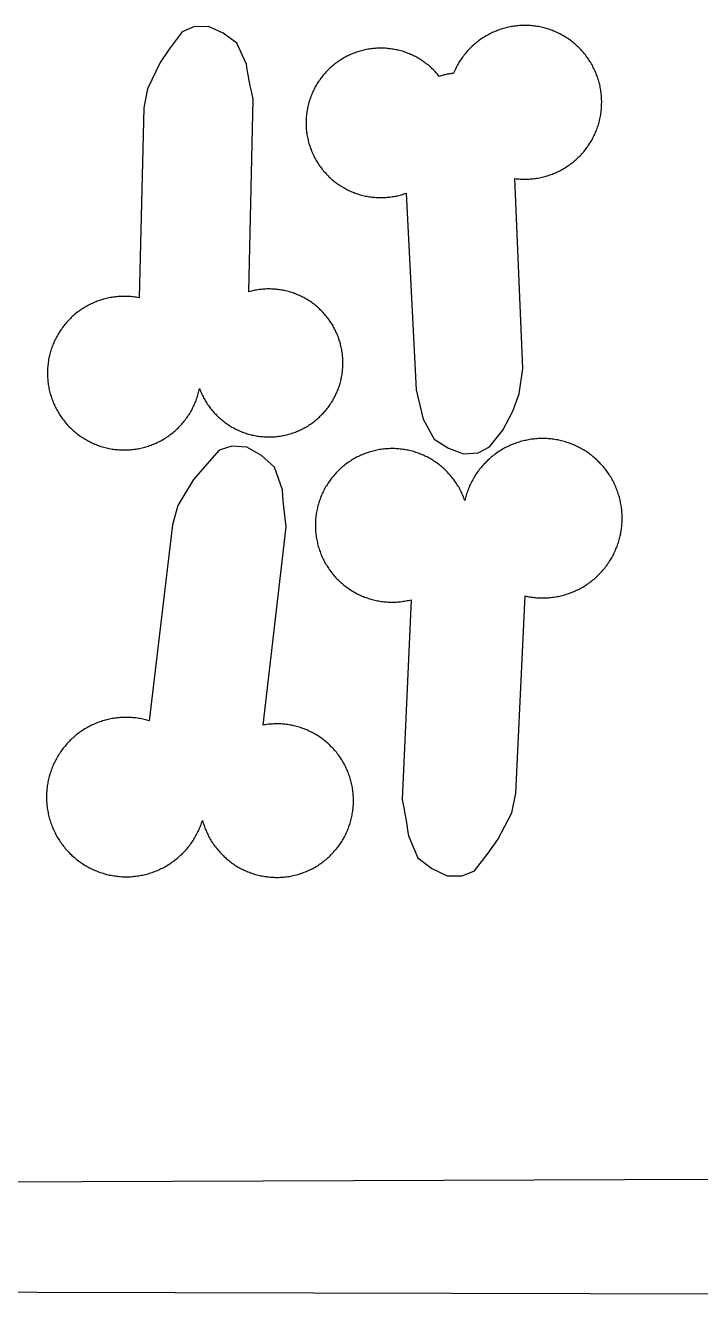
# Model space of a CAD drawing. Extents: x -246 to 246, y -104 to 199.
# Drawn here: x 66.83 to 78.12, y 157.07 to 178.31 of the extents above; entities that cross this region are included whole.
import ezdxf

# ---------------------------------------------------------------- set-up
doc = ezdxf.new("R2010")
doc.units = 0
doc.layers.add('Add_Red', color=1, linetype='Continuous')
doc.layers.add('Outline_Red', color=1, linetype='Continuous')

msp = doc.modelspace()

# ---------------------------------------------------------------- linework, layer by layer
at = {"layer": 'Add_Red'}
for points in [[(68.513, 171.213), (68.536, 171.213), (68.558, 171.214), (68.58, 171.216), (68.603, 171.218), (68.625, 171.22), (68.647, 171.223), (68.669, 171.226), (68.692, 171.229), (68.714, 171.233), (68.736, 171.238), (68.758, 171.242), (68.779, 171.247), (68.801, 171.253), (68.823, 171.258), (68.844, 171.265), (68.866, 171.271), (68.887, 171.278), (68.908, 171.285), (68.93, 171.293), (68.95, 171.301), (68.971, 171.309), (68.992, 171.318), (69.012, 171.327), (69.033, 171.336), (69.053, 171.346), (69.073, 171.356), (69.093, 171.367), (69.112, 171.378), (69.132, 171.389), (69.151, 171.4), (69.17, 171.412), (69.189, 171.424), (69.207, 171.437), (69.226, 171.45), (69.244, 171.463), (69.262, 171.476), (69.279, 171.49), (69.297, 171.504), (69.314, 171.519), (69.331, 171.533), (69.348, 171.548), (69.364, 171.564), (69.38, 171.579), (69.396, 171.595), (69.412, 171.611), (69.427, 171.627), (69.442, 171.644), (69.457, 171.661), (69.471, 171.678), (69.485, 171.696), (69.499, 171.713), (69.513, 171.731), (69.526, 171.749), (69.539, 171.768), (69.551, 171.786), (69.564, 171.805), (69.576, 171.824), (69.587, 171.843), (69.598, 171.862), (69.609, 171.882), (69.62, 171.902), (69.63, 171.922), (69.64, 171.942), (69.649, 171.962), (69.658, 171.983), (69.667, 172.003), (69.676, 172.024), (69.684, 172.045), (69.691, 172.066), (69.699, 172.087), (69.706, 172.108), (69.712, 172.13), (69.719, 172.151), (69.724, 172.173), (69.73, 172.195), (69.735, 172.217), (69.74, 172.239), (69.753, 172.204), (69.761, 172.184), (69.77, 172.164), (69.779, 172.144), (69.788, 172.125), (69.798, 172.106), (69.808, 172.086), (69.818, 172.067), (69.829, 172.049), (69.84, 172.03), (69.851, 172.012), (69.863, 171.993), (69.874, 171.975), (69.887, 171.958), (69.899, 171.94), (69.912, 171.923), (69.925, 171.906), (69.939, 171.889), (69.952, 171.872), (69.966, 171.856), (69.981, 171.839), (69.995, 171.824), (70.01, 171.808), (70.025, 171.793), (70.041, 171.777), (70.056, 171.763), (70.072, 171.748), (70.088, 171.734), (70.105, 171.72), (70.121, 171.706), (70.138, 171.692), (70.156, 171.679), (70.173, 171.666), (70.19, 171.654), (70.208, 171.642), (70.226, 171.63), (70.244, 171.618), (70.263, 171.607), (70.281, 171.596), (70.3, 171.585), (70.319, 171.575), (70.338, 171.565), (70.358, 171.555), (70.377, 171.546), (70.397, 171.537), (70.417, 171.529), (70.437, 171.52), (70.457, 171.512), (70.477, 171.505), (70.497, 171.498), (70.518, 171.491), (70.538, 171.484), (70.559, 171.478), (70.58, 171.472), (70.601, 171.467), (70.622, 171.462), (70.643, 171.457), (70.664, 171.453), (70.685, 171.449), (70.706, 171.445), (70.728, 171.442), (70.749, 171.439), (70.771, 171.437), (70.792, 171.435), (70.814, 171.433), (70.835, 171.432), (70.857, 171.431), (70.878, 171.43), (70.9, 171.43), (70.937, 171.431), (70.959, 171.432), (70.981, 171.433), (71.002, 171.434), (71.024, 171.436), (71.045, 171.439), (71.066, 171.441), (71.088, 171.445), (71.109, 171.448), (71.13, 171.452), (71.152, 171.456), (71.173, 171.461), (71.194, 171.466), (71.215, 171.471), (71.235, 171.477), (71.256, 171.483), (71.277, 171.489), (71.297, 171.496), (71.323, 171.505), (71.343, 171.512), (71.363, 171.52), (71.383, 171.529), (71.403, 171.537), (71.423, 171.546), (71.442, 171.555), (71.462, 171.565), (71.481, 171.575), (71.5, 171.585), (71.519, 171.596), (71.537, 171.607), (71.556, 171.618), (71.574, 171.63), (71.592, 171.642), (71.61, 171.654), (71.627, 171.666), (71.644, 171.679), (71.662, 171.692), (71.679, 171.706), (71.695, 171.72), (71.712, 171.734), (71.728, 171.748), (71.744, 171.763), (71.759, 171.777), (71.775, 171.793), (71.79, 171.808), (71.805, 171.824), (71.819, 171.839), (71.834, 171.856), (71.848, 171.872), (71.861, 171.889), (71.875, 171.906), (71.888, 171.923), (71.901, 171.94), (71.913, 171.958), (71.926, 171.975), (71.937, 171.993), (71.949, 172.012), (71.96, 172.03), (71.971, 172.049), (71.982, 172.067), (71.992, 172.086), (72.002, 172.106), (72.012, 172.125), (72.021, 172.144), (72.03, 172.164), (72.039, 172.184), (72.047, 172.204), (72.055, 172.224), (72.062, 172.244), (72.07, 172.264), (72.077, 172.285), (72.083, 172.306), (72.089, 172.326), (72.095, 172.347), (72.1, 172.368), (72.105, 172.389), (72.11, 172.41), (72.114, 172.431), (72.118, 172.452), (72.122, 172.474), (72.125, 172.495), (72.128, 172.516), (72.13, 172.538), (72.132, 172.559), (72.134, 172.581), (72.135, 172.602), (72.136, 172.624), (72.137, 172.646), (72.137, 172.667), (72.137, 172.693), (72.136, 172.715), (72.135, 172.736), (72.134, 172.758), (72.132, 172.779), (72.13, 172.801), (72.127, 172.822), (72.124, 172.844), (72.121, 172.865), (72.118, 172.886), (72.114, 172.907), (72.109, 172.929), (72.104, 172.95), (72.099, 172.971), (72.094, 172.991), (72.088, 173.012), (72.082, 173.033), (72.07, 173.07), (72.062, 173.09), (72.055, 173.111), (72.047, 173.131), (72.039, 173.151), (72.03, 173.17), (72.021, 173.19), (72.012, 173.209), (72.002, 173.229), (71.992, 173.248), (71.982, 173.267), (71.971, 173.286), (71.96, 173.304), (71.949, 173.323), (71.937, 173.341), (71.926, 173.359), (71.913, 173.377), (71.901, 173.394), (71.888, 173.412), (71.875, 173.429), (71.861, 173.446), (71.848, 173.462), (71.834, 173.479), (71.819, 173.495), (71.805, 173.511), (71.79, 173.527), (71.775, 173.542), (71.759, 173.557), (71.744, 173.572), (71.728, 173.587), (71.712, 173.601), (71.695, 173.615), (71.679, 173.629), (71.662, 173.642), (71.644, 173.655), (71.627, 173.668), (71.61, 173.681), (71.592, 173.693), (71.574, 173.705), (71.556, 173.716), (71.537, 173.728), (71.519, 173.739), (71.5, 173.749), (71.481, 173.759), (71.462, 173.769), (71.442, 173.779), (71.423, 173.788), (71.403, 173.797), (71.383, 173.806), (71.363, 173.814), (71.343, 173.822), (71.323, 173.83), (71.303, 173.837), (71.282, 173.844), (71.262, 173.85), (71.241, 173.856), (71.22, 173.862), (71.199, 173.868), (71.178, 173.873), (71.157, 173.877), (71.136, 173.882), (71.115, 173.885), (71.094, 173.889), (71.072, 173.892), (71.051, 173.895), (71.029, 173.897), (71.008, 173.9), (70.986, 173.901), (70.965, 173.903), (70.943, 173.903), (70.922, 173.904), (70.9, 173.904), (70.864, 173.904), (70.843, 173.903), (70.821, 173.902), (70.8, 173.9), (70.778, 173.898), (70.757, 173.896), (70.735, 173.893), (70.714, 173.89), (70.692, 173.887), (70.671, 173.883), (70.65, 173.879), (70.629, 173.874), (70.608, 173.869), (70.587, 173.864), (70.566, 173.858), (70.639, 177.077), (70.606, 177.212), (70.587, 177.302), (70.568, 177.392), (70.552, 177.483), (70.537, 177.574), (70.524, 177.666), (70.362, 178.015), (70.133, 178.18), (69.887, 178.292), (69.643, 178.289), (69.448, 178.202), (69.234, 177.912), (69.08, 177.692), (68.868, 177.252), (68.809, 176.934), (68.733, 173.756), (68.704, 173.761), (68.682, 173.765), (68.66, 173.768), (68.638, 173.771), (68.616, 173.774), (68.593, 173.776), (68.571, 173.778), (68.549, 173.779), (68.526, 173.78), (68.504, 173.78), (68.481, 173.781), (68.446, 173.78), (68.423, 173.779), (68.401, 173.778), (68.378, 173.777), (68.356, 173.775), (68.334, 173.772), (68.312, 173.769), (68.289, 173.766), (68.267, 173.763), (68.245, 173.759), (68.223, 173.754), (68.201, 173.75), (68.18, 173.745), (68.158, 173.739), (68.136, 173.733), (68.115, 173.727), (68.093, 173.721), (68.072, 173.714), (68.051, 173.706), (68.03, 173.699), (68.009, 173.69), (67.988, 173.682), (67.967, 173.673), (67.947, 173.664), (67.927, 173.655), (67.906, 173.645), (67.886, 173.635), (67.867, 173.624), (67.847, 173.613), (67.828, 173.602), (67.809, 173.59), (67.79, 173.578), (67.771, 173.566), (67.752, 173.554), (67.734, 173.541), (67.716, 173.527), (67.698, 173.514), (67.68, 173.5), (67.663, 173.486), (67.646, 173.472), (67.629, 173.457), (67.612, 173.442), (67.596, 173.426), (67.58, 173.411), (67.564, 173.395), (67.548, 173.379), (67.533, 173.362), (67.518, 173.346), (67.503, 173.329), (67.489, 173.312), (67.475, 173.294), (67.461, 173.276), (67.448, 173.259), (67.435, 173.24), (67.422, 173.222), (67.409, 173.203), (67.397, 173.185), (67.385, 173.166), (67.374, 173.146), (67.363, 173.127), (67.352, 173.107), (67.341, 173.087), (67.331, 173.067), (67.321, 173.047), (67.312, 173.027), (67.303, 173.006), (67.294, 172.986), (67.286, 172.965), (67.278, 172.944), (67.27, 172.923), (67.263, 172.902), (67.256, 172.88), (67.249, 172.859), (67.243, 172.837), (67.238, 172.816), (67.232, 172.794), (67.227, 172.772), (67.223, 172.75), (67.217, 172.719), (67.213, 172.697), (67.21, 172.675), (67.207, 172.653), (67.204, 172.631), (67.202, 172.608), (67.2, 172.586), (67.199, 172.564), (67.198, 172.541), (67.197, 172.519), (67.197, 172.496), (67.198, 172.463), (67.198, 172.44), (67.2, 172.418), (67.201, 172.395), (67.203, 172.373), (67.205, 172.351), (67.208, 172.329), (67.211, 172.306), (67.215, 172.284), (67.219, 172.262), (67.223, 172.24), (67.228, 172.218), (67.233, 172.196), (67.238, 172.175), (67.244, 172.153), (67.25, 172.131), (67.257, 172.11), (67.264, 172.089), (67.271, 172.068), (67.279, 172.046), (67.287, 172.026), (67.295, 172.005), (67.304, 171.984), (67.313, 171.964), (67.322, 171.943), (67.332, 171.923), (67.342, 171.903), (67.353, 171.883), (67.364, 171.864), (67.375, 171.844), (67.387, 171.825), (67.398, 171.806), (67.411, 171.787), (67.423, 171.769), (67.436, 171.75), (67.449, 171.732), (67.463, 171.714), (67.476, 171.697), (67.491, 171.679), (67.505, 171.662), (67.52, 171.645), (67.535, 171.629), (67.55, 171.612), (67.566, 171.596), (67.581, 171.58), (67.598, 171.565), (67.614, 171.549), (67.631, 171.534), (67.648, 171.52), (67.665, 171.505), (67.682, 171.491), (67.7, 171.477), (67.718, 171.464), (67.736, 171.451), (67.754, 171.438), (67.773, 171.425), (67.792, 171.413), (67.811, 171.401), (67.83, 171.39), (67.849, 171.379), (67.869, 171.368), (67.889, 171.357), (67.909, 171.347), (67.929, 171.337), (67.949, 171.328), (67.97, 171.319), (67.99, 171.31), (68.011, 171.301), (68.032, 171.293), (68.053, 171.286), (68.074, 171.278), (68.095, 171.272), (68.117, 171.265), (68.138, 171.259), (68.16, 171.253), (68.182, 171.248), (68.204, 171.243), (68.226, 171.238), (68.258, 171.232), (68.281, 171.228), (68.303, 171.225), (68.325, 171.222), (68.347, 171.219), (68.37, 171.217), (68.392, 171.215), (68.414, 171.214), (68.437, 171.213), (68.459, 171.212), (68.481, 171.212), (68.513, 171.213)], [(74.398, 171.164), (74.588, 171.264), (74.808, 171.544), (74.975, 171.86), (75.084, 172.148), (75.142, 172.572), (75.009, 175.752), (75.031, 175.749), (75.053, 175.747), (75.076, 175.745), (75.098, 175.743), (75.12, 175.742), (75.143, 175.741), (75.177, 175.741), (75.2, 175.741), (75.222, 175.742), (75.244, 175.743), (75.267, 175.744), (75.289, 175.746), (75.312, 175.748), (75.334, 175.75), (75.356, 175.753), (75.378, 175.757), (75.4, 175.76), (75.423, 175.764), (75.444, 175.769), (75.466, 175.774), (75.488, 175.779), (75.51, 175.785), (75.532, 175.791), (75.553, 175.797), (75.574, 175.804), (75.596, 175.811), (75.617, 175.818), (75.638, 175.826), (75.659, 175.834), (75.68, 175.843), (75.7, 175.852), (75.721, 175.861), (75.741, 175.871), (75.761, 175.881), (75.781, 175.891), (75.8, 175.902), (75.82, 175.913), (75.839, 175.924), (75.858, 175.936), (75.877, 175.948), (75.896, 175.961), (75.915, 175.973), (75.933, 175.986), (75.951, 176), (75.969, 176.013), (75.986, 176.027), (76.004, 176.042), (76.021, 176.056), (76.037, 176.071), (76.054, 176.086), (76.07, 176.102), (76.086, 176.117), (76.102, 176.133), (76.117, 176.15), (76.133, 176.166), (76.147, 176.183), (76.162, 176.2), (76.176, 176.217), (76.19, 176.235), (76.204, 176.253), (76.217, 176.271), (76.23, 176.289), (76.243, 176.308), (76.255, 176.326), (76.267, 176.345), (76.279, 176.364), (76.291, 176.384), (76.302, 176.403), (76.312, 176.423), (76.323, 176.443), (76.333, 176.463), (76.342, 176.483), (76.352, 176.504), (76.361, 176.524), (76.369, 176.545), (76.377, 176.566), (76.385, 176.587), (76.393, 176.608), (76.4, 176.629), (76.407, 176.651), (76.413, 176.672), (76.419, 176.694), (76.425, 176.715), (76.433, 176.75), (76.437, 176.772), (76.442, 176.794), (76.446, 176.817), (76.449, 176.839), (76.452, 176.861), (76.455, 176.883), (76.457, 176.906), (76.459, 176.928), (76.461, 176.95), (76.462, 176.973), (76.462, 176.995), (76.463, 177.026), (76.463, 177.049), (76.462, 177.071), (76.461, 177.094), (76.46, 177.116), (76.458, 177.139), (76.456, 177.161), (76.453, 177.183), (76.45, 177.205), (76.447, 177.228), (76.443, 177.25), (76.439, 177.272), (76.435, 177.294), (76.43, 177.316), (76.425, 177.337), (76.419, 177.359), (76.413, 177.381), (76.407, 177.402), (76.4, 177.424), (76.393, 177.445), (76.385, 177.466), (76.377, 177.487), (76.369, 177.508), (76.361, 177.529), (76.352, 177.549), (76.342, 177.57), (76.333, 177.59), (76.323, 177.61), (76.312, 177.63), (76.302, 177.65), (76.291, 177.669), (76.279, 177.689), (76.267, 177.708), (76.255, 177.727), (76.243, 177.745), (76.23, 177.764), (76.217, 177.782), (76.204, 177.8), (76.19, 177.818), (76.176, 177.836), (76.162, 177.853), (76.147, 177.87), (76.133, 177.887), (76.117, 177.903), (76.102, 177.92), (76.086, 177.936), (76.07, 177.951), (76.054, 177.967), (76.037, 177.982), (76.021, 177.997), (76.004, 178.011), (75.986, 178.026), (75.969, 178.04), (75.951, 178.053), (75.933, 178.067), (75.915, 178.08), (75.896, 178.092), (75.877, 178.105), (75.858, 178.117), (75.839, 178.128), (75.82, 178.14), (75.8, 178.151), (75.781, 178.162), (75.761, 178.172), (75.741, 178.182), (75.721, 178.192), (75.7, 178.201), (75.68, 178.21), (75.659, 178.218), (75.638, 178.227), (75.617, 178.235), (75.596, 178.242), (75.559, 178.254), (75.537, 178.261), (75.516, 178.267), (75.494, 178.272), (75.472, 178.278), (75.45, 178.283), (75.428, 178.287), (75.406, 178.292), (75.384, 178.295), (75.362, 178.299), (75.34, 178.302), (75.317, 178.304), (75.295, 178.307), (75.273, 178.309), (75.25, 178.31), (75.228, 178.311), (75.205, 178.312), (75.177, 178.312), (75.155, 178.312), (75.132, 178.311), (75.11, 178.31), (75.088, 178.309), (75.065, 178.307), (75.043, 178.305), (75.021, 178.302), (74.998, 178.3), (74.976, 178.296), (74.954, 178.293), (74.932, 178.288), (74.91, 178.284), (74.888, 178.279), (74.866, 178.274), (74.844, 178.268), (74.823, 178.262), (74.801, 178.256), (74.78, 178.249), (74.759, 178.242), (74.737, 178.235), (74.716, 178.227), (74.696, 178.218), (74.675, 178.21), (74.654, 178.201), (74.634, 178.192), (74.614, 178.182), (74.594, 178.172), (74.574, 178.162), (74.554, 178.151), (74.534, 178.14), (74.515, 178.128), (74.496, 178.117), (74.477, 178.105), (74.458, 178.092), (74.44, 178.08), (74.422, 178.067), (74.403, 178.053), (74.386, 178.04), (74.368, 178.026), (74.351, 178.011), (74.334, 177.997), (74.317, 177.982), (74.3, 177.967), (74.284, 177.951), (74.268, 177.936), (74.252, 177.92), (74.237, 177.903), (74.222, 177.887), (74.207, 177.87), (74.192, 177.853), (74.178, 177.836), (74.164, 177.818), (74.15, 177.8), (74.137, 177.782), (74.124, 177.764), (74.111, 177.745), (74.099, 177.727), (74.087, 177.708), (74.075, 177.689), (74.064, 177.669), (74.053, 177.65), (74.042, 177.63), (74.032, 177.61), (74.022, 177.59), (74.012, 177.57), (74.003, 177.549), (73.986, 177.511), (73.969, 177.509), (73.951, 177.507), (73.934, 177.504), (73.917, 177.502), (73.9, 177.499), (73.882, 177.495), (73.865, 177.492), (73.848, 177.488), (73.831, 177.484), (73.814, 177.479), (73.798, 177.475), (73.781, 177.47), (73.748, 177.459), (73.735, 177.476), (73.721, 177.493), (73.706, 177.509), (73.692, 177.525), (73.677, 177.541), (73.662, 177.557), (73.646, 177.572), (73.631, 177.587), (73.615, 177.602), (73.599, 177.617), (73.582, 177.631), (73.565, 177.645), (73.549, 177.659), (73.531, 177.672), (73.514, 177.686), (73.496, 177.698), (73.478, 177.711), (73.46, 177.723), (73.442, 177.735), (73.424, 177.747), (73.405, 177.758), (73.386, 177.769), (73.367, 177.779), (73.348, 177.79), (73.328, 177.8), (73.309, 177.809), (73.289, 177.818), (73.269, 177.827), (73.249, 177.836), (73.229, 177.844), (73.208, 177.852), (73.188, 177.859), (73.167, 177.866), (73.147, 177.873), (73.126, 177.879), (73.105, 177.885), (73.084, 177.891), (73.063, 177.896), (73.041, 177.901), (73.02, 177.906), (72.999, 177.91), (72.977, 177.914), (72.956, 177.917), (72.934, 177.92), (72.912, 177.923), (72.891, 177.925), (72.869, 177.927), (72.847, 177.929), (72.825, 177.93), (72.804, 177.931), (72.77, 177.931), (72.748, 177.931), (72.726, 177.93), (72.705, 177.929), (72.683, 177.928), (72.661, 177.926), (72.639, 177.924), (72.618, 177.922), (72.596, 177.919), (72.575, 177.916), (72.553, 177.912), (72.532, 177.908), (72.51, 177.904), (72.489, 177.899), (72.468, 177.894), (72.447, 177.889), (72.426, 177.883), (72.405, 177.877), (72.384, 177.87), (72.363, 177.863), (72.343, 177.856), (72.322, 177.848), (72.302, 177.84), (72.282, 177.832), (72.262, 177.823), (72.242, 177.814), (72.222, 177.805), (72.203, 177.795), (72.183, 177.785), (72.164, 177.774), (72.145, 177.764), (72.127, 177.753), (72.103, 177.738), (72.085, 177.726), (72.066, 177.714), (72.049, 177.702), (72.031, 177.689), (72.013, 177.676), (71.996, 177.663), (71.979, 177.649), (71.962, 177.635), (71.946, 177.621), (71.93, 177.606), (71.914, 177.591), (71.898, 177.576), (71.882, 177.561), (71.867, 177.545), (71.852, 177.529), (71.838, 177.513), (71.823, 177.497), (71.809, 177.48), (71.795, 177.463), (71.782, 177.446), (71.769, 177.429), (71.756, 177.411), (71.743, 177.393), (71.731, 177.375), (71.719, 177.357), (71.707, 177.339), (71.696, 177.32), (71.685, 177.301), (71.674, 177.282), (71.664, 177.263), (71.654, 177.244), (71.644, 177.224), (71.635, 177.204), (71.626, 177.184), (71.618, 177.164), (71.609, 177.144), (71.601, 177.124), (71.594, 177.103), (71.587, 177.083), (71.58, 177.062), (71.573, 177.041), (71.567, 177.02), (71.562, 176.999), (71.556, 176.978), (71.551, 176.957), (71.547, 176.936), (71.542, 176.914), (71.539, 176.893), (71.535, 176.871), (71.532, 176.85), (71.529, 176.828), (71.527, 176.806), (71.525, 176.785), (71.523, 176.763), (71.522, 176.741), (71.521, 176.719), (71.521, 176.682), (71.521, 176.66), (71.521, 176.638), (71.522, 176.616), (71.524, 176.595), (71.525, 176.573), (71.527, 176.551), (71.53, 176.529), (71.533, 176.508), (71.536, 176.486), (71.54, 176.465), (71.544, 176.443), (71.548, 176.422), (71.553, 176.401), (71.558, 176.379), (71.563, 176.358), (71.569, 176.337), (71.575, 176.316), (71.582, 176.296), (71.589, 176.275), (71.596, 176.254), (71.604, 176.234), (71.612, 176.214), (71.62, 176.193), (71.629, 176.173), (71.638, 176.154), (71.648, 176.132), (71.658, 176.113), (71.668, 176.093), (71.678, 176.074), (71.689, 176.055), (71.7, 176.037), (71.711, 176.018), (71.723, 176), (71.735, 175.981), (71.748, 175.963), (71.76, 175.946), (71.773, 175.928), (71.787, 175.911), (71.8, 175.894), (71.814, 175.877), (71.828, 175.861), (71.843, 175.844), (71.858, 175.828), (71.873, 175.812), (71.888, 175.797), (71.903, 175.782), (71.919, 175.767), (71.935, 175.752), (71.952, 175.737), (71.968, 175.723), (71.985, 175.709), (72.002, 175.696), (72.02, 175.683), (72.037, 175.67), (72.055, 175.657), (72.073, 175.645), (72.091, 175.633), (72.11, 175.621), (72.128, 175.61), (72.147, 175.599), (72.166, 175.588), (72.185, 175.578), (72.204, 175.568), (72.224, 175.558), (72.244, 175.548), (72.264, 175.539), (72.284, 175.531), (72.304, 175.522), (72.324, 175.515), (72.344, 175.507), (72.365, 175.5), (72.386, 175.493), (72.407, 175.486), (72.427, 175.48), (72.448, 175.474), (72.47, 175.469), (72.491, 175.464), (72.512, 175.459), (72.534, 175.455), (72.555, 175.451), (72.576, 175.447), (72.598, 175.444), (72.62, 175.441), (72.641, 175.439), (72.663, 175.437), (72.685, 175.435), (72.707, 175.434), (72.728, 175.433), (72.77, 175.432), (72.792, 175.432), (72.814, 175.433), (72.835, 175.434), (72.857, 175.435), (72.879, 175.437), (72.901, 175.439), (72.922, 175.442), (72.944, 175.444), (72.966, 175.448), (72.987, 175.451), (73.009, 175.455), (73.03, 175.459), (73.051, 175.464), (73.072, 175.469), (73.093, 175.475), (73.115, 175.481), (73.135, 175.487), (73.156, 175.493), (73.195, 175.507), (73.195, 175.507), (73.359, 172.217), (73.478, 171.728), (73.663, 171.39), (73.902, 171.24), (74.155, 171.145), (74.398, 171.164)], [(71.06, 164.064), (71.082, 164.065), (71.104, 164.066), (71.127, 164.068), (71.149, 164.07), (71.171, 164.072), (71.194, 164.075), (71.216, 164.078), (71.238, 164.081), (71.26, 164.085), (71.282, 164.089), (71.304, 164.094), (71.326, 164.099), (71.362, 164.108), (71.383, 164.114), (71.405, 164.12), (71.426, 164.127), (71.448, 164.134), (71.469, 164.141), (71.49, 164.149), (71.511, 164.158), (71.531, 164.166), (71.552, 164.175), (71.572, 164.184), (71.592, 164.194), (71.612, 164.204), (71.632, 164.214), (71.652, 164.225), (71.671, 164.236), (71.691, 164.247), (71.71, 164.259), (71.729, 164.271), (71.747, 164.284), (71.766, 164.296), (71.784, 164.309), (71.802, 164.323), (71.82, 164.336), (71.837, 164.35), (71.855, 164.364), (71.872, 164.379), (71.889, 164.394), (71.905, 164.409), (71.921, 164.424), (71.937, 164.44), (71.953, 164.456), (71.968, 164.472), (71.984, 164.489), (71.998, 164.506), (72.013, 164.523), (72.027, 164.54), (72.041, 164.557), (72.055, 164.575), (72.068, 164.593), (72.081, 164.611), (72.094, 164.63), (72.106, 164.649), (72.118, 164.667), (72.13, 164.687), (72.141, 164.706), (72.152, 164.725), (72.163, 164.745), (72.173, 164.765), (72.183, 164.785), (72.193, 164.805), (72.202, 164.826), (72.211, 164.846), (72.22, 164.867), (72.228, 164.888), (72.236, 164.909), (72.243, 164.93), (72.25, 164.951), (72.257, 164.972), (72.264, 164.994), (72.27, 165.015), (72.275, 165.037), (72.28, 165.059), (72.285, 165.081), (72.29, 165.103), (72.294, 165.125), (72.297, 165.147), (72.301, 165.169), (72.304, 165.191), (72.306, 165.214), (72.308, 165.236), (72.31, 165.258), (72.312, 165.281), (72.313, 165.303), (72.313, 165.325), (72.313, 165.348), (72.313, 165.388), (72.312, 165.41), (72.31, 165.433), (72.309, 165.455), (72.307, 165.477), (72.304, 165.5), (72.301, 165.522), (72.298, 165.544), (72.295, 165.566), (72.291, 165.588), (72.286, 165.61), (72.28, 165.636), (72.275, 165.658), (72.27, 165.68), (72.264, 165.702), (72.257, 165.723), (72.25, 165.744), (72.243, 165.766), (72.236, 165.787), (72.228, 165.808), (72.22, 165.829), (72.211, 165.849), (72.202, 165.87), (72.193, 165.89), (72.183, 165.91), (72.173, 165.93), (72.163, 165.95), (72.152, 165.97), (72.141, 165.99), (72.13, 166.009), (72.118, 166.028), (72.106, 166.047), (72.094, 166.066), (72.081, 166.084), (72.068, 166.102), (72.055, 166.12), (72.041, 166.138), (72.027, 166.156), (72.013, 166.173), (71.998, 166.19), (71.984, 166.207), (71.968, 166.223), (71.953, 166.239), (71.937, 166.255), (71.921, 166.271), (71.905, 166.287), (71.889, 166.302), (71.872, 166.316), (71.855, 166.331), (71.837, 166.345), (71.82, 166.359), (71.802, 166.373), (71.784, 166.386), (71.766, 166.399), (71.747, 166.412), (71.729, 166.424), (71.71, 166.436), (71.691, 166.448), (71.671, 166.459), (71.652, 166.47), (71.632, 166.481), (71.612, 166.491), (71.592, 166.501), (71.572, 166.511), (71.552, 166.52), (71.531, 166.529), (71.511, 166.538), (71.49, 166.546), (71.469, 166.554), (71.448, 166.561), (71.426, 166.569), (71.405, 166.575), (71.383, 166.582), (71.362, 166.588), (71.34, 166.593), (71.318, 166.598), (71.297, 166.603), (71.275, 166.608), (71.253, 166.612), (71.23, 166.616), (71.208, 166.619), (71.186, 166.622), (71.164, 166.624), (71.142, 166.626), (71.119, 166.628), (71.097, 166.63), (71.074, 166.631), (71.052, 166.631), (71.03, 166.631), (71.001, 166.631), (70.979, 166.63), (70.957, 166.629), (70.934, 166.628), (70.912, 166.626), (70.89, 166.624), (70.867, 166.621), (70.845, 166.618), (70.823, 166.615), (70.801, 166.611), (71.19, 169.929), (71.17, 170.071), (71.158, 170.166), (71.148, 170.262), (71.14, 170.357), (71.133, 170.453), (71.129, 170.548), (70.995, 170.925), (70.776, 171.118), (70.532, 171.257), (70.28, 171.278), (70.07, 171.207), (69.82, 170.929), (69.639, 170.716), (69.377, 170.282), (69.286, 169.959), (68.898, 166.684), (68.859, 166.694), (68.837, 166.7), (68.814, 166.706), (68.791, 166.711), (68.769, 166.715), (68.746, 166.72), (68.723, 166.723), (68.7, 166.727), (68.677, 166.73), (68.654, 166.733), (68.631, 166.735), (68.607, 166.737), (68.584, 166.738), (68.561, 166.739), (68.538, 166.74), (68.514, 166.74), (68.486, 166.74), (68.463, 166.739), (68.44, 166.738), (68.417, 166.736), (68.394, 166.734), (68.37, 166.732), (68.347, 166.729), (68.324, 166.726), (68.301, 166.723), (68.278, 166.719), (68.256, 166.715), (68.233, 166.71), (68.21, 166.705), (68.187, 166.699), (68.165, 166.693), (68.143, 166.687), (68.12, 166.68), (68.098, 166.673), (68.076, 166.666), (68.054, 166.658), (68.032, 166.65), (68.011, 166.641), (67.989, 166.632), (67.968, 166.623), (67.947, 166.613), (67.926, 166.603), (67.905, 166.593), (67.885, 166.582), (67.864, 166.571), (67.844, 166.559), (67.824, 166.547), (67.804, 166.535), (67.785, 166.522), (67.765, 166.509), (67.746, 166.496), (67.727, 166.483), (67.709, 166.469), (67.69, 166.454), (67.672, 166.44), (67.654, 166.425), (67.637, 166.41), (67.619, 166.394), (67.602, 166.379), (67.585, 166.363), (67.569, 166.346), (67.553, 166.33), (67.537, 166.313), (67.521, 166.295), (67.506, 166.278), (67.491, 166.26), (67.476, 166.242), (67.461, 166.224), (67.447, 166.206), (67.434, 166.187), (67.42, 166.168), (67.407, 166.149), (67.394, 166.129), (67.382, 166.109), (67.37, 166.09), (67.358, 166.07), (67.347, 166.049), (67.336, 166.029), (67.325, 166.008), (67.315, 165.987), (67.305, 165.966), (67.295, 165.945), (67.286, 165.924), (67.277, 165.902), (67.269, 165.88), (67.261, 165.859), (67.253, 165.837), (67.246, 165.815), (67.239, 165.792), (67.227, 165.752), (67.221, 165.73), (67.216, 165.707), (67.211, 165.684), (67.206, 165.662), (67.202, 165.639), (67.198, 165.616), (67.195, 165.593), (67.192, 165.57), (67.189, 165.547), (67.187, 165.523), (67.185, 165.5), (67.184, 165.477), (67.183, 165.454), (67.182, 165.431), (67.182, 165.407), (67.182, 165.381), (67.183, 165.358), (67.184, 165.335), (67.185, 165.312), (67.187, 165.289), (67.189, 165.265), (67.192, 165.242), (67.195, 165.219), (67.199, 165.196), (67.202, 165.173), (67.207, 165.15), (67.211, 165.128), (67.217, 165.105), (67.222, 165.082), (67.228, 165.06), (67.234, 165.037), (67.241, 165.015), (67.248, 164.993), (67.255, 164.971), (67.263, 164.949), (67.271, 164.927), (67.28, 164.906), (67.289, 164.884), (67.298, 164.863), (67.308, 164.842), (67.318, 164.821), (67.328, 164.8), (67.339, 164.779), (67.35, 164.759), (67.362, 164.739), (67.373, 164.719), (67.386, 164.699), (67.398, 164.679), (67.411, 164.66), (67.424, 164.641), (67.438, 164.622), (67.452, 164.603), (67.466, 164.585), (67.48, 164.567), (67.495, 164.549), (67.51, 164.531), (67.526, 164.514), (67.542, 164.497), (67.558, 164.48), (67.574, 164.463), (67.591, 164.447), (67.607, 164.431), (67.625, 164.415), (67.642, 164.4), (67.66, 164.385), (67.678, 164.37), (67.696, 164.356), (67.714, 164.341), (67.733, 164.328), (67.752, 164.314), (67.771, 164.301), (67.791, 164.288), (67.81, 164.276), (67.83, 164.264), (67.85, 164.252), (67.871, 164.24), (67.891, 164.229), (67.912, 164.219), (67.933, 164.208), (67.954, 164.198), (67.975, 164.189), (67.996, 164.18), (68.018, 164.171), (68.039, 164.162), (68.061, 164.154), (68.083, 164.146), (68.105, 164.139), (68.127, 164.132), (68.169, 164.12), (68.192, 164.114), (68.215, 164.109), (68.237, 164.104), (68.26, 164.099), (68.283, 164.095), (68.306, 164.091), (68.329, 164.088), (68.352, 164.085), (68.375, 164.082), (68.398, 164.08), (68.421, 164.078), (68.445, 164.076), (68.468, 164.075), (68.491, 164.075), (68.514, 164.075), (68.538, 164.075), (68.561, 164.075), (68.585, 164.076), (68.608, 164.078), (68.631, 164.08), (68.654, 164.082), (68.677, 164.085), (68.7, 164.088), (68.723, 164.091), (68.746, 164.095), (68.769, 164.099), (68.792, 164.104), (68.815, 164.109), (68.837, 164.114), (68.86, 164.12), (68.882, 164.126), (68.905, 164.133), (68.927, 164.14), (68.949, 164.147), (68.971, 164.155), (68.992, 164.163), (69.014, 164.172), (69.036, 164.181), (69.057, 164.19), (69.078, 164.2), (69.099, 164.21), (69.12, 164.22), (69.141, 164.231), (69.161, 164.242), (69.181, 164.253), (69.201, 164.265), (69.221, 164.277), (69.241, 164.29), (69.26, 164.303), (69.279, 164.316), (69.298, 164.329), (69.317, 164.343), (69.335, 164.357), (69.353, 164.372), (69.371, 164.387), (69.389, 164.402), (69.407, 164.417), (69.424, 164.433), (69.441, 164.449), (69.457, 164.465), (69.473, 164.482), (69.489, 164.499), (69.505, 164.516), (69.521, 164.533), (69.536, 164.551), (69.55, 164.569), (69.565, 164.587), (69.579, 164.606), (69.593, 164.624), (69.606, 164.643), (69.62, 164.662), (69.632, 164.682), (69.645, 164.702), (69.657, 164.721), (69.669, 164.741), (69.68, 164.762), (69.691, 164.782), (69.702, 164.803), (69.712, 164.824), (69.722, 164.845), (69.732, 164.866), (69.741, 164.887), (69.75, 164.909), (69.759, 164.93), (69.767, 164.952), (69.775, 164.974), (69.782, 164.996), (69.789, 165.018), (69.796, 164.994), (69.802, 164.972), (69.809, 164.951), (69.816, 164.93), (69.823, 164.909), (69.831, 164.888), (69.839, 164.867), (69.848, 164.846), (69.857, 164.826), (69.866, 164.805), (69.876, 164.785), (69.886, 164.765), (69.896, 164.745), (69.907, 164.725), (69.918, 164.706), (69.929, 164.687), (69.941, 164.667), (69.953, 164.649), (69.965, 164.63), (69.978, 164.611), (69.991, 164.593), (70.004, 164.575), (70.018, 164.557), (70.032, 164.54), (70.046, 164.523), (70.061, 164.506), (70.076, 164.489), (70.091, 164.472), (70.106, 164.456), (70.122, 164.44), (70.138, 164.424), (70.154, 164.409), (70.171, 164.394), (70.187, 164.379), (70.205, 164.364), (70.222, 164.35), (70.239, 164.336), (70.257, 164.323), (70.275, 164.309), (70.293, 164.296), (70.312, 164.284), (70.33, 164.271), (70.349, 164.259), (70.368, 164.247), (70.388, 164.236), (70.407, 164.225), (70.427, 164.214), (70.447, 164.204), (70.467, 164.194), (70.487, 164.184), (70.508, 164.175), (70.528, 164.166), (70.549, 164.158), (70.57, 164.149), (70.591, 164.141), (70.612, 164.134), (70.633, 164.127), (70.654, 164.12), (70.676, 164.114), (70.697, 164.108), (70.719, 164.102), (70.741, 164.097), (70.763, 164.092), (70.785, 164.088), (70.807, 164.084), (70.829, 164.08), (70.851, 164.077), (70.873, 164.074), (70.895, 164.071), (70.918, 164.069), (70.94, 164.067), (70.962, 164.066), (70.985, 164.065), (71.007, 164.064), (71.03, 164.064), (71.06, 164.064)], [(74.334, 164.175), (74.563, 164.47), (74.728, 164.695), (74.959, 165.146), (75.027, 165.475), (75.182, 168.77), (75.219, 168.762), (75.242, 168.758), (75.265, 168.754), (75.288, 168.751), (75.311, 168.748), (75.334, 168.745), (75.357, 168.743), (75.38, 168.741), (75.403, 168.74), (75.426, 168.739), (75.45, 168.738), (75.473, 168.738), (75.503, 168.738), (75.526, 168.739), (75.549, 168.74), (75.572, 168.741), (75.596, 168.743), (75.619, 168.746), (75.642, 168.748), (75.665, 168.752), (75.688, 168.755), (75.711, 168.759), (75.734, 168.763), (75.756, 168.768), (75.779, 168.773), (75.802, 168.779), (75.824, 168.785), (75.847, 168.791), (75.869, 168.798), (75.891, 168.805), (75.913, 168.812), (75.935, 168.82), (75.957, 168.829), (75.978, 168.837), (76, 168.846), (76.021, 168.856), (76.042, 168.865), (76.063, 168.875), (76.084, 168.886), (76.104, 168.897), (76.125, 168.908), (76.145, 168.92), (76.165, 168.931), (76.185, 168.944), (76.204, 168.956), (76.224, 168.969), (76.243, 168.983), (76.262, 168.996), (76.28, 169.01), (76.299, 169.024), (76.317, 169.039), (76.335, 169.054), (76.352, 169.069), (76.37, 169.084), (76.387, 169.1), (76.403, 169.116), (76.42, 169.133), (76.436, 169.149), (76.452, 169.166), (76.468, 169.184), (76.483, 169.201), (76.498, 169.219), (76.513, 169.237), (76.527, 169.255), (76.541, 169.274), (76.555, 169.292), (76.568, 169.311), (76.581, 169.331), (76.594, 169.35), (76.607, 169.37), (76.619, 169.39), (76.63, 169.41), (76.642, 169.43), (76.653, 169.451), (76.663, 169.471), (76.674, 169.492), (76.684, 169.513), (76.693, 169.534), (76.702, 169.556), (76.711, 169.577), (76.719, 169.599), (76.728, 169.621), (76.735, 169.643), (76.742, 169.665), (76.749, 169.687), (76.756, 169.709), (76.762, 169.732), (76.768, 169.754), (76.773, 169.777), (76.781, 169.816), (76.785, 169.839), (76.789, 169.862), (76.793, 169.885), (76.796, 169.908), (76.798, 169.931), (76.801, 169.954), (76.802, 169.977), (76.804, 170.001), (76.805, 170.024), (76.805, 170.047), (76.806, 170.07), (76.805, 170.098), (76.805, 170.121), (76.804, 170.145), (76.802, 170.168), (76.8, 170.191), (76.798, 170.214), (76.795, 170.237), (76.792, 170.26), (76.789, 170.283), (76.785, 170.306), (76.78, 170.329), (76.776, 170.352), (76.77, 170.374), (76.765, 170.397), (76.759, 170.42), (76.753, 170.442), (76.746, 170.464), (76.739, 170.486), (76.732, 170.508), (76.724, 170.53), (76.716, 170.552), (76.707, 170.574), (76.698, 170.595), (76.689, 170.616), (76.679, 170.638), (76.669, 170.659), (76.658, 170.679), (76.648, 170.7), (76.636, 170.72), (76.625, 170.741), (76.613, 170.761), (76.601, 170.78), (76.588, 170.8), (76.575, 170.819), (76.562, 170.838), (76.549, 170.857), (76.535, 170.876), (76.52, 170.894), (76.506, 170.912), (76.491, 170.93), (76.476, 170.948), (76.46, 170.965), (76.445, 170.982), (76.429, 170.999), (76.412, 171.016), (76.396, 171.032), (76.379, 171.048), (76.361, 171.064), (76.344, 171.079), (76.326, 171.094), (76.308, 171.109), (76.29, 171.123), (76.271, 171.137), (76.253, 171.151), (76.234, 171.165), (76.215, 171.178), (76.195, 171.19), (76.175, 171.203), (76.156, 171.215), (76.135, 171.227), (76.115, 171.238), (76.095, 171.249), (76.074, 171.26), (76.053, 171.27), (76.032, 171.28), (76.011, 171.29), (75.99, 171.299), (75.968, 171.308), (75.946, 171.316), (75.925, 171.324), (75.903, 171.332), (75.881, 171.339), (75.858, 171.346), (75.836, 171.353), (75.814, 171.359), (75.791, 171.364), (75.768, 171.37), (75.727, 171.379), (75.704, 171.383), (75.681, 171.387), (75.658, 171.39), (75.635, 171.393), (75.612, 171.396), (75.589, 171.398), (75.566, 171.4), (75.543, 171.401), (75.52, 171.402), (75.496, 171.403), (75.473, 171.403), (75.447, 171.403), (75.424, 171.402), (75.401, 171.401), (75.378, 171.4), (75.355, 171.398), (75.331, 171.395), (75.308, 171.393), (75.285, 171.39), (75.262, 171.386), (75.239, 171.382), (75.216, 171.378), (75.194, 171.373), (75.171, 171.368), (75.148, 171.363), (75.126, 171.357), (75.103, 171.351), (75.081, 171.344), (75.059, 171.337), (75.037, 171.33), (75.015, 171.322), (74.993, 171.314), (74.972, 171.305), (74.95, 171.296), (74.929, 171.287), (74.908, 171.277), (74.887, 171.267), (74.866, 171.257), (74.845, 171.246), (74.825, 171.235), (74.805, 171.223), (74.785, 171.211), (74.765, 171.199), (74.745, 171.187), (74.726, 171.174), (74.707, 171.161), (74.688, 171.147), (74.669, 171.133), (74.651, 171.119), (74.633, 171.105), (74.615, 171.09), (74.597, 171.075), (74.58, 171.059), (74.562, 171.043), (74.546, 171.027), (74.529, 171.011), (74.513, 170.994), (74.497, 170.978), (74.481, 170.96), (74.466, 170.943), (74.451, 170.925), (74.436, 170.907), (74.421, 170.889), (74.407, 170.871), (74.393, 170.852), (74.38, 170.833), (74.367, 170.814), (74.354, 170.794), (74.342, 170.775), (74.329, 170.755), (74.318, 170.735), (74.306, 170.714), (74.295, 170.694), (74.285, 170.673), (74.274, 170.652), (74.264, 170.631), (74.255, 170.61), (74.245, 170.589), (74.237, 170.567), (74.228, 170.546), (74.22, 170.524), (74.212, 170.502), (74.205, 170.48), (74.198, 170.458), (74.191, 170.435), (74.185, 170.413), (74.179, 170.391), (74.174, 170.368), (74.166, 170.39), (74.158, 170.411), (74.15, 170.432), (74.142, 170.452), (74.133, 170.473), (74.123, 170.493), (74.114, 170.514), (74.104, 170.534), (74.093, 170.554), (74.083, 170.573), (74.072, 170.593), (74.06, 170.612), (74.049, 170.631), (74.036, 170.65), (74.024, 170.669), (74.011, 170.687), (73.998, 170.705), (73.985, 170.723), (73.971, 170.741), (73.958, 170.759), (73.943, 170.776), (73.929, 170.793), (73.914, 170.81), (73.899, 170.826), (73.883, 170.843), (73.868, 170.859), (73.852, 170.874), (73.835, 170.89), (73.819, 170.905), (73.802, 170.92), (73.785, 170.934), (73.768, 170.948), (73.75, 170.962), (73.732, 170.976), (73.714, 170.989), (73.696, 171.002), (73.678, 171.015), (73.659, 171.027), (73.64, 171.04), (73.621, 171.051), (73.602, 171.063), (73.582, 171.074), (73.563, 171.084), (73.543, 171.095), (73.523, 171.105), (73.502, 171.114), (73.482, 171.124), (73.461, 171.133), (73.441, 171.141), (73.42, 171.149), (73.399, 171.157), (73.378, 171.165), (73.357, 171.172), (73.335, 171.178), (73.314, 171.185), (73.292, 171.191), (73.27, 171.196), (73.249, 171.202), (73.227, 171.207), (73.205, 171.211), (73.183, 171.215), (73.161, 171.219), (73.139, 171.222), (73.116, 171.225), (73.094, 171.228), (73.072, 171.23), (73.049, 171.231), (73.027, 171.233), (73.005, 171.234), (72.982, 171.234), (72.96, 171.235), (72.928, 171.234), (72.906, 171.233), (72.883, 171.232), (72.861, 171.231), (72.839, 171.229), (72.816, 171.227), (72.794, 171.224), (72.772, 171.221), (72.75, 171.217), (72.728, 171.213), (72.706, 171.209), (72.684, 171.205), (72.662, 171.2), (72.64, 171.194), (72.619, 171.188), (72.597, 171.182), (72.576, 171.176), (72.542, 171.165), (72.521, 171.157), (72.5, 171.149), (72.479, 171.141), (72.458, 171.133), (72.438, 171.124), (72.417, 171.114), (72.397, 171.105), (72.377, 171.095), (72.357, 171.084), (72.338, 171.074), (72.318, 171.063), (72.299, 171.051), (72.28, 171.04), (72.261, 171.027), (72.242, 171.015), (72.224, 171.002), (72.205, 170.989), (72.187, 170.976), (72.17, 170.962), (72.152, 170.948), (72.135, 170.934), (72.118, 170.92), (72.101, 170.905), (72.084, 170.89), (72.068, 170.874), (72.052, 170.859), (72.037, 170.843), (72.021, 170.826), (72.006, 170.81), (71.991, 170.793), (71.977, 170.776), (71.962, 170.759), (71.948, 170.741), (71.935, 170.723), (71.921, 170.705), (71.908, 170.687), (71.896, 170.669), (71.883, 170.65), (71.871, 170.631), (71.86, 170.612), (71.848, 170.593), (71.837, 170.573), (71.826, 170.554), (71.816, 170.534), (71.806, 170.514), (71.797, 170.493), (71.787, 170.473), (71.778, 170.452), (71.77, 170.432), (71.762, 170.411), (71.754, 170.39), (71.746, 170.369), (71.739, 170.348), (71.732, 170.326), (71.726, 170.305), (71.72, 170.283), (71.714, 170.261), (71.709, 170.24), (71.704, 170.218), (71.7, 170.196), (71.696, 170.174), (71.692, 170.152), (71.689, 170.13), (71.686, 170.107), (71.683, 170.085), (71.681, 170.063), (71.679, 170.04), (71.678, 170.018), (71.677, 169.996), (71.676, 169.973), (71.676, 169.951), (71.677, 169.909), (71.678, 169.886), (71.679, 169.864), (71.681, 169.842), (71.683, 169.819), (71.685, 169.797), (71.688, 169.775), (71.692, 169.753), (71.695, 169.731), (71.699, 169.709), (71.704, 169.687), (71.709, 169.665), (71.714, 169.643), (71.719, 169.621), (71.725, 169.6), (71.732, 169.576), (71.739, 169.554), (71.746, 169.533), (71.754, 169.512), (71.762, 169.491), (71.77, 169.47), (71.778, 169.449), (71.787, 169.429), (71.797, 169.408), (71.806, 169.388), (71.816, 169.368), (71.826, 169.348), (71.837, 169.329), (71.848, 169.309), (71.86, 169.29), (71.871, 169.271), (71.883, 169.252), (71.896, 169.233), (71.908, 169.215), (71.921, 169.196), (71.935, 169.178), (71.948, 169.161), (71.962, 169.143), (71.977, 169.126), (71.991, 169.109), (72.006, 169.092), (72.021, 169.075), (72.037, 169.059), (72.052, 169.043), (72.068, 169.028), (72.084, 169.012), (72.101, 168.997), (72.118, 168.982), (72.135, 168.968), (72.152, 168.953), (72.17, 168.939), (72.187, 168.926), (72.205, 168.912), (72.224, 168.899), (72.242, 168.887), (72.261, 168.874), (72.28, 168.862), (72.299, 168.851), (72.318, 168.839), (72.338, 168.828), (72.357, 168.818), (72.377, 168.807), (72.397, 168.797), (72.417, 168.788), (72.438, 168.778), (72.458, 168.769), (72.479, 168.761), (72.5, 168.753), (72.521, 168.745), (72.542, 168.737), (72.563, 168.73), (72.585, 168.723), (72.606, 168.717), (72.628, 168.711), (72.649, 168.705), (72.671, 168.7), (72.693, 168.695), (72.715, 168.691), (72.737, 168.687), (72.759, 168.683), (72.781, 168.68), (72.803, 168.677), (72.826, 168.674), (72.848, 168.672), (72.87, 168.67), (72.893, 168.669), (72.915, 168.668), (72.938, 168.667), (72.96, 168.667), (72.99, 168.668), (73.012, 168.668), (73.035, 168.669), (73.057, 168.671), (73.079, 168.673), (73.102, 168.675), (73.124, 168.678), (73.146, 168.681), (73.168, 168.684), (73.19, 168.688), (73.212, 168.692), (73.234, 168.697), (73.256, 168.702), (73.278, 168.707), (73.126, 165.369), (73.156, 165.229), (73.174, 165.135), (73.191, 165.041), (73.206, 164.946), (73.219, 164.852), (73.231, 164.757), (73.391, 164.39), (73.624, 164.214), (73.877, 164.092), (74.129, 164.089), (74.334, 164.175)]]:
    msp.add_lwpolyline(points, dxfattribs=at)
at = {"layer": 'Outline_Red'}
for points in [[(52.674, 158.921), (55.695, 158.932), (58.716, 158.943), (61.737, 158.954), (64.758, 158.965), (67.779, 158.976), (70.8, 158.987), (73.821, 158.998), (76.842, 159.009), (79.863, 159.02), (82.884, 159.031), (85.905, 159.042), (88.926, 159.053), (91.947, 159.064)], [(90.131, 157.07), (87.82, 157.075), (85.509, 157.08), (83.198, 157.085), (80.887, 157.09), (78.576, 157.095), (76.265, 157.1), (73.954, 157.105), (71.643, 157.11), (69.332, 157.115), (67.021, 157.12), (64.71, 157.125), (62.399, 157.13), (60.088, 157.135), (57.777, 157.14), (55.466, 157.145), (53.155, 157.15)]]:
    msp.add_lwpolyline(points, dxfattribs=at)

doc.saveas('drawing.dxf')
